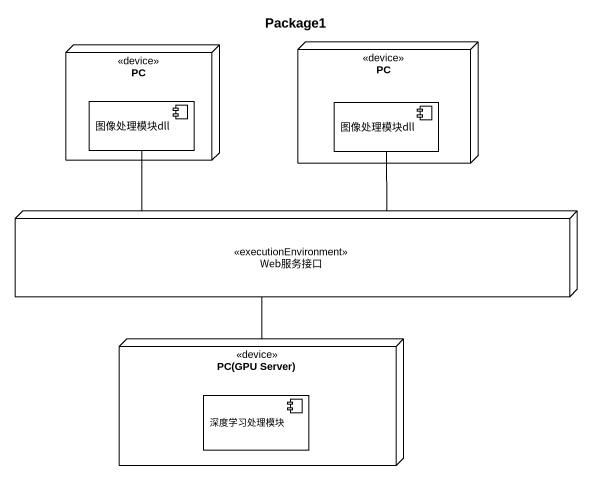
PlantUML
@startuml
title Package1
node PC <<device>> {
  component 图像处理模块dll
}
node "PC" as PC_2 <<device>> {
  component "图像处理模块dll" as 图像处理模块dll_2
}
node Web服务接口 <<executionEnvironment>>
node "PC(GPU Server)" as PC_GPU_Server <<device>> {
  component 深度学习处理模块
}
图像处理模块dll -- Web服务接口
图像处理模块dll_2 -- Web服务接口
PC_GPU_Server -up- Web服务接口
@enduml
